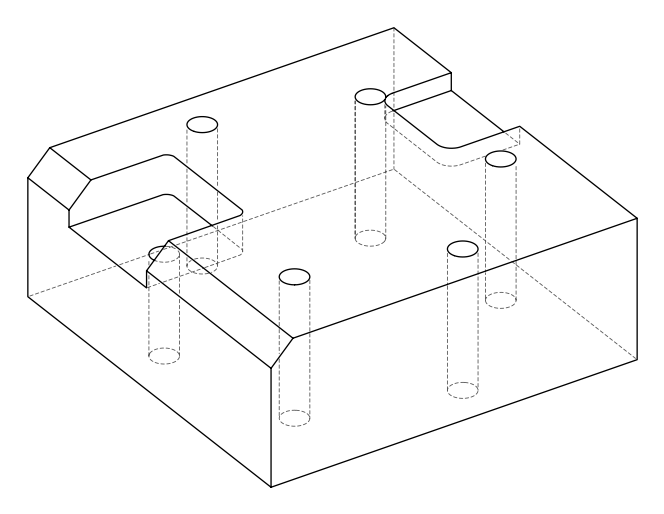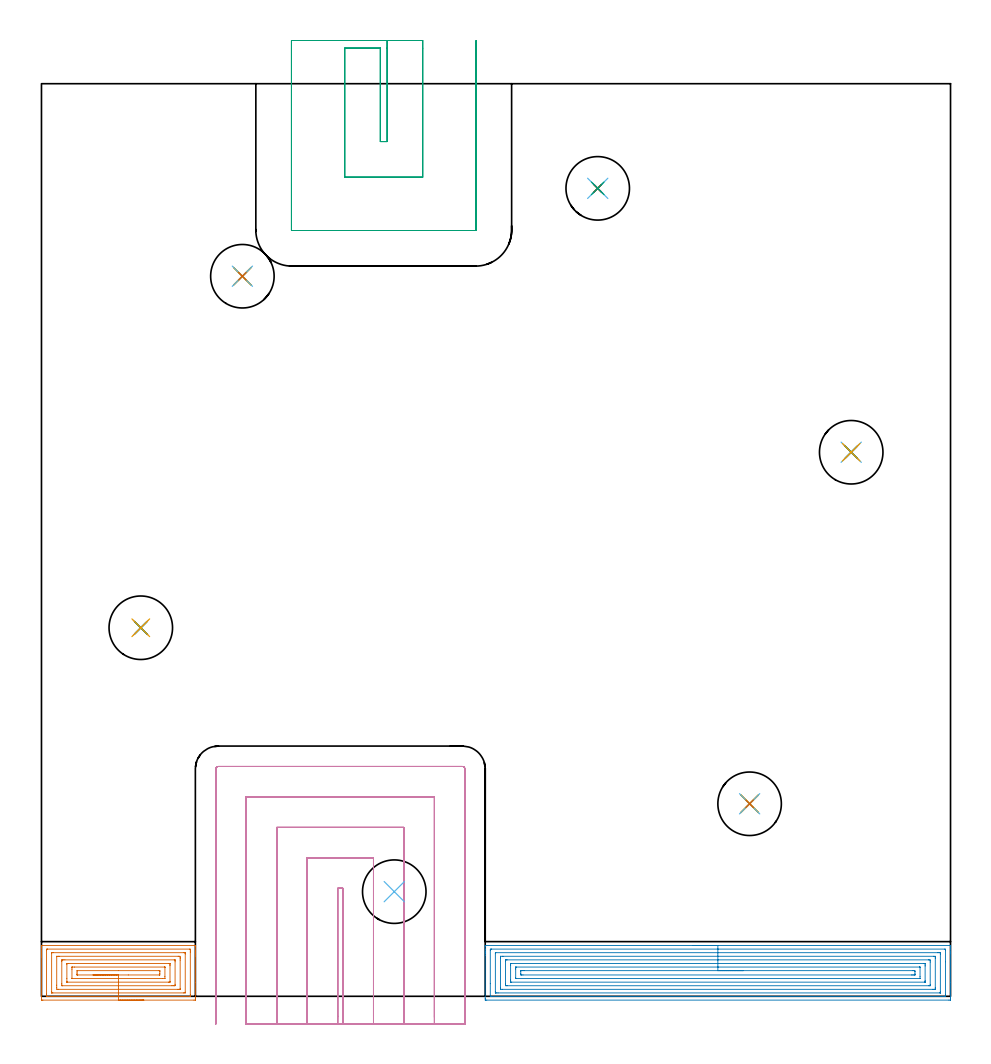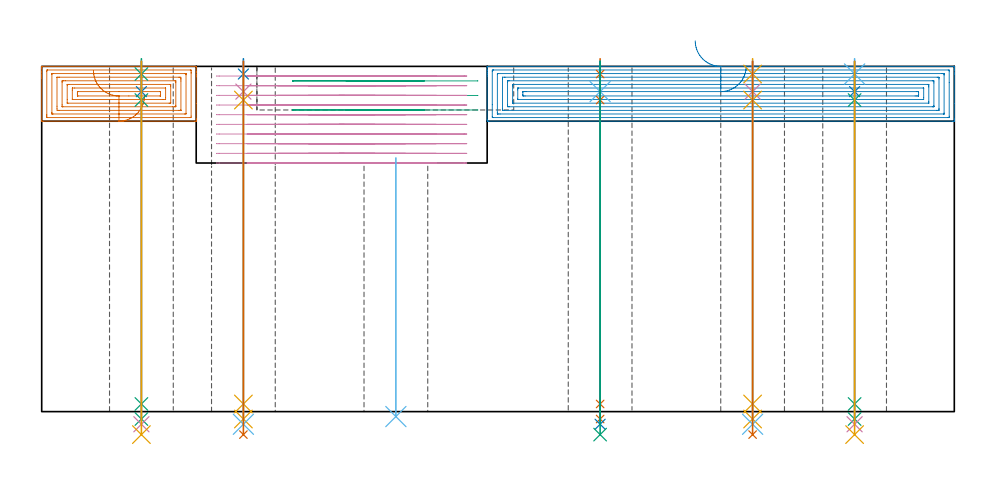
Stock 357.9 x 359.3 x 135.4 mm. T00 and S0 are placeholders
(PLAN: 30 operations, 24 tool changes, 58.6 min)
(1 AREA_MILL | FG_CHAMFER_SURFACE | UGT0205_001 | 4.21 min | 15861 mm3)
(2 AREA_MILL_1 | FG_CHAMFER_SURFACE_1 | UGT0205_001 | 12.06 min | 44196 mm3)
(3 MILL_OPEN_POCKET | POCKET_OPEN | UGT0201_006 | Follow Part, ap 7, ae 75% | 3.41 min | 122170 mm3)
(4 MILL_SLOT | SLOT_PARTIAL_RECTANGULAR | NXT0201_012 | Follow Part, ap 4, ae 75% | 29.16 min | 420979 mm3)
(5 SPOT_DRILL | STEP1HOLE | NXT0321_9005460120000 | 0.05 min | 181 mm3)
(6 SPOT_DRILL_1 | STEP1HOLE_1 | NXT0321_9005460120000 | 0.05 min | 189 mm3)
(7 SPOT_DRILL_2 | STEP1HOLE_2 | NXT0321_9005460120000 | 0.05 min | 189 mm3)
(8 SPOT_DRILL_3 | STEP1HOLE_3 | NXT0321_9005460120000 | 0.05 min | 188 mm3)
(9 SPOT_DRILL_4 | STEP1HOLE_4 | NXT0321_9005460120000 | 0.05 min | 154 mm3)
(10 DRILL_BLIND_HOLE_INTO_CENTER | STEP1HOLE | NXT0301_037 | 0.05 min | 243 mm3)
(11 GUN_DRILL_THROUGH_HOLE | STEP1HOLE | UGT0307_002 | 0.61 min | 3563 mm3)
(12 SPADE_DRILL_TO_ENLARGE_THROUGH_HOLE | STEP1HOLE | UGT0306_006 | 0.57 min | 21517 mm3)
(13 DRILL_TO_ENLARGE_THROUGH_HOLE | STEP1HOLE | UGT0301_059 | 0.59 min | 40930 mm3)
(14 DRILL_BLIND_HOLE_INTO_CENTER_1 | STEP1HOLE_1 | NXT0301_037 | 0.05 min | 213 mm3)
(15 GUN_DRILL_THROUGH_HOLE_1 | STEP1HOLE_1 | UGT0307_002 | 0.61 min | 3560 mm3)
(16 SPADE_DRILL_TO_ENLARGE_THROUGH_HOLE_1 | STEP1HOLE_1 | UGT0306_006 | 0.57 min | 21539 mm3)
(17 DRILL_TO_ENLARGE_THROUGH_HOLE_1 | STEP1HOLE_1 | UGT0301_059 | 0.59 min | 40906 mm3)
(18 DRILL_BLIND_HOLE_INTO_CENTER_2 | STEP1HOLE_2 | NXT0301_037 | 0.05 min | 223 mm3)
(19 GUN_DRILL_THROUGH_HOLE_2 | STEP1HOLE_2 | UGT0307_002 | 0.61 min | 3529 mm3)
(20 SPADE_DRILL_TO_ENLARGE_THROUGH_HOLE_2 | STEP1HOLE_2 | UGT0306_006 | 0.57 min | 21544 mm3)
(21 DRILL_TO_ENLARGE_THROUGH_HOLE_2 | STEP1HOLE_2 | UGT0301_059 | 0.59 min | 40913 mm3)
(22 DRILL_BLIND_HOLE_INTO_CENTER_3 | STEP1HOLE_3 | NXT0301_037 | 0.05 min | 246 mm3)
(23 GUN_DRILL_THROUGH_HOLE_3 | STEP1HOLE_3 | UGT0307_002 | 0.61 min | 3545 mm3)
(24 SPADE_DRILL_TO_ENLARGE_THROUGH_HOLE_3 | STEP1HOLE_3 | UGT0306_006 | 0.57 min | 21530 mm3)
(25 DRILL_TO_ENLARGE_THROUGH_HOLE_3 | STEP1HOLE_3 | UGT0301_059 | 0.59 min | 40948 mm3)
(26 DRILL_BLIND_HOLE_INTO_CENTER_4 | STEP1HOLE_4 | NXT0301_037 | 0.05 min | 200 mm3)
(27 GUN_DRILL_THROUGH_HOLE_4 | STEP1HOLE_4 | UGT0307_002 | 0.61 min | 3539 mm3)
(28 SPADE_DRILL_TO_ENLARGE_THROUGH_HOLE_4 | STEP1HOLE_4 | UGT0306_006 | 0.57 min | 21579 mm3)
(29 DRILL_TO_ENLARGE_THROUGH_HOLE_4 | STEP1HOLE_4 | UGT0301_059 | 0.59 min | 40887 mm3)
(30 INDEXABLE_INSERT_DRILL_THROUGH_HOLE_FROM_SOLID | STEP1HOLE_5 | NXT0302_021 | 0.41 min | 47813 mm3)
(TOOL UGT0205_001 | Chamfer Mill 20 x 3 x 45 deg. | D20 FL50 Z2)
(TOOL UGT0201_006 | End Mill 28 mm | D28 FL25 Z2)
(TOOL NXT0201_012 | ENDMILL 16mm [2P460-1600-NA 1630] | D16 FL38 Z6)
(TOOL NXT0321_9005460120000 | NC Spot Drill, 142deg, 12mm, Carbide, Uncoated | D12 PA142 FL30 Z2)
(TOOL NXT0301_037 | Carbide Drill 6.6mm [860.1-0660-033A1-MM 2214] | D6.6 PA140 FL53 Z2)
(TOOL UGT0307_002 | Gun Drill 6 mm | D6 PA130 FL24 Z1)
(TOOL UGT0306_006 | Spade Drill 15.5mm | D15.5 PA132 FL10 Z2)
(TOOL UGT0301_059 | Twist Drill 25 mm | D25 PA118 FL160 Z2)
(TOOL NXT0302_021 | Index. Insert Drill 25mm [880-D2500L25-05] | D25 PA176 FL125 Z2)
(OP 1 AREA_MILL)
G17 G21 G94 G90
T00 M6
G54
G17 G0 G90 X40.3 Y-1.5 S1061 M3
G43 Z145.4 H0
Z123.9
G94 G1 X40.262 Z123.028 F250.
X40.148 Z122.164
X39.959 Z121.312
X39.697 Z120.48
X39.363 Z119.674
X38.96 Z118.9
X38.492 Z118.164
X37.96 Z117.472
X37.371 Z116.829
X36.728 Z116.24
X36.036 Z115.708
X35.3 Z115.24
X34.526 Z114.837
X33.72 Z114.503
X32.888 Z114.241
X32.036 Z114.052
X31.172 Z113.938
X30.3 Z113.9
X0.546
X0.193 Y-1.495 Z113.902
X0.01 Y-1.491 Z113.905
X0. Y-1.302 Z114.094
Y15.363 Z130.757
Y15.908 Z131.302
Y16.593 Z131.991
Y16.796 Z132.193
Y17.481 Z132.878
Y17.684 Z133.081
Y18.09 Z133.489
Y19.053 Z134.452
Y19.46 Z134.858
Y19.754 Z135.152
X0.008 Y19.98 Z135.372
X0.01 Y19.997 Z135.389
X0.102 Y20. Z135.4
X60.498
X60.59 Y19.997 Z135.389
X60.592 Y19.979 Z135.372
X60.6 Y19.753 Z135.151
Y18.09 Z133.489
Y17.684 Z133.081
Y17.481 Z132.878
Y16.796 Z132.193
Y16.593 Z131.991
Y15.908 Z131.302
Y5.426 Z120.822
Y-0.617 Z114.779
X60.598 Y-0.96 Z114.437
X60.593 Y-1.491 Z113.905
X60.589 Y-1.494 Z113.902
X60.054 Y-1.5 Z113.9
X30.3
Y-0.086 Z115.314
X2.322 Y-0.085 Z115.315
X2.01 Y-0.072 Z115.328
X2.002 Y0.248 Z115.648
X2. Y0.816 Z116.216
Y1.138 Z116.538
X2.001 Y18.005 Z133.405
X2.01 Y18.572 Z133.972
X2.309 Y18.585 Z133.985
X2.322
X58.278
X58.59 Y18.572 Z133.972
X58.598 Y18.252 Z133.652
X58.6 Y17.684 Z133.084
Y17.362 Z132.762
X58.599 Y0.495 Z115.895
X58.59 Y-0.072 Z115.328
X58.291 Y-0.085 Z115.315
X58.278 Y-0.086 Z115.314
X30.3
Y1.328 Z116.728
X4.474 Y1.329 Z116.729
X4.098 Y1.33 Z116.73
X4.046 Y1.332 Z116.732
X4.021 Y1.334 Z116.734
X4.01 Y1.409 Z116.809
X4.002 Y1.605 Z117.005
X4. Y1.704 Z117.104
Y1.802 Z117.202
Y16.894 Z132.294
X4.004 Y16.993 Z132.393
X4.014 Y17.165 Z132.565
X4.098 Y17.167 Z132.567
X4.612 Y17.171 Z132.571
X56.126
X56.502 Y17.17 Z132.57
X56.554 Y17.168 Z132.568
X56.579 Y17.165 Z132.565
X56.59 Y17.091 Z132.491
X56.598 Y16.895 Z132.295
X56.6 Y16.796 Z132.196
Y16.698 Z132.098
Y1.606 Z117.006
X56.596 Y1.507 Z116.907
X56.586 Y1.335 Z116.735
X56.502 Y1.333 Z116.733
X55.988 Y1.329 Z116.729
X30.3 Y1.328 Z116.728
Y2.743 Z118.143
X6.763
X6.611 Y2.744 Z118.144
X6.027 Y2.75 Z118.15
X6.002 Y3.352 Z118.752
X6. Y4.367 Z119.767
X6.001 Y15.593 Z130.993
X6.003 Y15.688 Z131.088
X6.007 Y15.735 Z131.135
X6.012 Y15.751 Z131.151
X6.031 Y15.753 Z131.153
X6.763 Y15.757 Z131.157
X6.914
X53.837
X53.989 Y15.756 Z131.156
X54.573 Y15.75 Z131.15
X54.598 Y15.148 Z130.548
X54.599 Y15.021 Z130.421
X54.6 Y14.258 Z129.658
X54.599 Y2.907 Z118.307
X54.597 Y2.812 Z118.212
X54.593 Y2.765 Z118.165
X54.588 Y2.749 Z118.149
X54.569 Y2.747 Z118.147
X53.837 Y2.743 Z118.143
X53.686
X30.3
Y4.157 Z119.557
X8.329
X8.189 Y4.159 Z119.559
X8.077 Y4.161 Z119.561
X8.011 Y4.164 Z119.564
X8.01 Y4.188 Z119.588
X8.005 Y4.367 Z119.767
X8. Y4.906 Z120.306
Y13.784 Z129.184
X8.003 Y14.133 Z129.533
X8.007 Y14.267 Z129.667
X8.01 Y14.329 Z129.729
X8.12 Y14.336 Z129.736
X8.332 Y14.34 Z129.74
X8.539 Y14.342 Z129.742
X9.217 Y14.343 Z129.743
X52.271
X52.411 Y14.341 Z129.741
X52.523 Y14.339 Z129.739
X52.588 Y14.336 Z129.736
X52.59 Y14.312 Z129.712
X52.595 Y14.133 Z129.533
X52.6 Y13.594 Z128.994
Y4.716 Z120.116
X52.597 Y4.367 Z119.767
X52.593 Y4.233 Z119.633
X52.59 Y4.171 Z119.571
X52.481 Y4.164 Z119.564
X52.268 Y4.159 Z119.559
X52.061 Y4.158 Z119.558
X51.383 Y4.157 Z119.557
X30.3
Y5.571 Z120.971
X10.316
X10.125 Y5.572 Z120.972
X10.056 Y5.574 Z120.974
X10.02 Y5.578 Z120.978
X10.01 Y5.584 Z120.984
X10.007 Y5.617 Z121.017
X10.002 Y5.827 Z121.227
X10. Y7.031 Z122.431
Y12.673 Z128.073
X10.002 Y12.778 Z128.178
X10.005 Y12.862 Z128.262
X10.01 Y12.914 Z128.314
X10.032 Y12.922 Z128.322
X10.316 Y12.926 Z128.326
X10.633 Y12.928 Z128.328
X50.284 Y12.929 Z128.329
X50.475 Y12.928 Z128.328
X50.544 Y12.926 Z128.326
X50.58 Y12.922 Z128.322
X50.59 Y12.916 Z128.316
X50.593 Y12.883 Z128.283
X50.598 Y12.673 Z128.073
X50.6 Y12.357 Z127.757
Y12.042 Z127.442
Y5.827 Z121.227
X50.598 Y5.722 Z121.122
X50.595 Y5.638 Z121.038
X50.59 Y5.586 Z120.986
X50.568 Y5.578 Z120.978
X50.284 Y5.574 Z120.974
X49.967 Y5.572 Z120.972
X30.3 Y5.571 Z120.971
Y6.985 Z122.385
X12.137 Y6.986 Z122.386
X12.092
X12.048 Y6.989 Z122.389
X12.022 Y6.992 Z122.392
X12.01 Y7.003 Z122.403
X12.007 Y7.031 Z122.431
X12.002 Y7.121 Z122.521
X12. Y10.673 Z126.073
X12.01 Y11.469 Z126.869
X12.012 Y11.508 Z126.908
X12.05 Y11.511 Z126.911
X12.092 Y11.513 Z126.913
X12.935 Y11.515 Z126.915
X48.508 Y11.514 Z126.914
X48.553 Y11.513 Z126.913
X48.581 Y11.509 Z126.909
X48.591 Y11.506 Z126.906
X48.594 Y11.499 Z126.899
X48.598 Y11.469 Z126.869
X48.6 Y11.378 Z126.778
Y7.827 Z123.227
X48.59 Y7.031 Z122.431
X48.589 Y6.992 Z122.392
X48.55 Y6.988 Z122.388
X48.508 Y6.987 Z122.387
X47.665 Y6.985 Z122.385
X30.3
Y8.4 Z123.8
X14.275
X14.078 Y8.402 Z123.802
X14.045 Y8.403 Z123.803
X14.017 Y8.406 Z123.806
X14.01 Y8.448 Z123.848
X14.002 Y8.673 Z124.073
X14.001 Y8.806 Z124.206
X14. Y9.562 Z124.962
X14.01 Y10.09 Z125.49
X14.036 Y10.093 Z125.493
X14.106 Y10.097 Z125.497
X14.214 Y10.099 Z125.499
X30.3 Y10.1 Z125.5
X46.325
X46.522 Y10.098 Z125.498
X46.555 Y10.097 Z125.497
X46.583 Y10.094 Z125.494
X46.59 Y10.052 Z125.452
X46.598 Y9.827 Z125.227
X46.599 Y9.694 Z125.094
X46.6 Y8.938 Z124.338
X46.59 Y8.41 Z123.81
X46.565 Y8.406 Z123.806
X46.494 Y8.403 Z123.803
X46.386 Y8.4 Z123.8
X34.186
X30.3
X29.428 Z123.838
X28.564 Z123.951
X27.712 Z124.14
X26.88 Z124.403
X26.074 Z124.736
X25.3 Z125.139
X24.564 Z125.608
X23.872 Z126.139
X23.229 Z126.728
X22.64 Z127.372
X22.108 Z128.064
X21.64 Z128.8
X21.237 Z129.573
X20.903 Z130.379
X20.641 Z131.211
X20.452 Z132.063
X20.338 Z132.928
X20.3 Z133.8
G0 Z145.4
M5
M2
(OP 2 AREA_MILL_1)
G17 G21 G94 G90
T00 M6
G54
G17 G0 G90 X256.3 Y20. S1061 M3
G43 Z145.4 H0
G94 G1 X256.338 Z144.528 F250.
X256.452 Z143.663
X256.641 Z142.812
X256.903 Z141.98
X257.237 Z141.174
X257.64 Z140.4
X258.109 Z139.664
X258.64 Z138.972
X259.229 Z138.329
X259.872 Z137.739
X260.564 Z137.208
X261.3 Z136.74
X262.074 Z136.337
X262.88 Z136.003
X263.712 Z135.741
X264.564 Z135.552
X265.428 Z135.438
X266.3 Z135.4
X357.745
X357.89 Y19.997 Z135.388
X357.893 Y19.968 Z135.359
X357.9 Y19.624 Z135.023
Y19.189 Z134.588
Y18.572 Z133.967
Y17.375 Z132.772
Y16.796 Z132.19
Y5.4 Z120.797
Y-0.67 Z114.727
X357.898 Y-0.96 Z114.437
X357.892 Y-1.492 Z113.906
X357.836 Y-1.494 Z113.903
X357.299 Y-1.5 Z113.9
X175.301
X174.764 Y-1.494 Z113.903
X174.708 Y-1.492 Z113.906
X174.7 Y-0.96 Z114.437
Y16.198 Z131.593
Y16.796 Z132.19
Y17.375 Z132.772
Y17.684 Z133.08
Y18.263 Z133.659
Y18.572 Z133.967
Y19.625 Z135.024
X174.708 Y19.968 Z135.359
X174.71 Y20.005 Z135.395
X174.852 Y20. Z135.4
X266.3
Y18.586 Z133.986
X355.515 Y18.585 Z133.985
X355.89 Y18.572 Z133.972
X355.899 Y18.19 Z133.59
X355.9 Y13.623 Z129.023
X355.899 Y0.433 Z115.833
X355.89 Y-0.072 Z115.328
X355.528 Y-0.085 Z115.315
X355.515 Y-0.086 Z115.314
X177.085 Y-0.085 Z115.315
X176.71 Y-0.072 Z115.328
X176.701 Y0.31 Z115.71
X176.7 Y4.973 Z120.373
X176.701 Y18.067 Z133.467
X176.71 Y18.572 Z133.972
X177.072 Y18.585 Z133.985
X177.085 Y18.586 Z133.986
X266.3
Y17.171 Z132.571
X352.838
X353.354
X353.73 Y17.167 Z132.567
X353.855 Y17.164 Z132.564
X353.89 Y17.161 Z132.561
X353.894 Y17.078 Z132.478
X353.898 Y16.965 Z132.365
X353.899 Y16.796 Z132.196
X353.9 Y16.627 Z132.027
X353.899 Y1.704 Z117.104
X353.898 Y1.537 Z116.937
X353.89 Y1.367 Z116.767
X353.886 Y1.334 Z116.734
X353.871 Y1.333 Z116.733
X353.824 Y1.33 Z116.73
X353.73 Y1.329 Z116.729
X179.762
X179.246
X178.87 Y1.333 Z116.733
X178.745 Y1.335 Z116.735
X178.71 Y1.338 Z116.738
X178.706 Y1.422 Z116.822
X178.702 Y1.535 Z116.935
X178.701 Y1.704 Z117.104
X178.7 Y1.873 Z117.273
X178.701 Y16.796 Z132.196
X178.702 Y16.963 Z132.363
X178.71 Y17.133 Z132.533
X178.714 Y17.166 Z132.566
X178.73 Y17.167 Z132.567
X178.776 Y17.169 Z132.569
X178.87 Y17.171 Z132.571
X266.3
Y15.757 Z131.157
X351.207 Y15.756 Z131.156
X351.826 Y15.75 Z131.15
X351.89 Y15.746 Z131.146
X351.894 Y15.654 Z131.054
X351.898 Y15.458 Z130.858
X351.9 Y15.067 Z130.467
Y3.479 Z118.879
X351.898 Y3.058 Z118.458
X351.894 Y2.848 Z118.248
X351.89 Y2.75 Z118.15
X351.79 Y2.747 Z118.147
X351.054 Y2.743 Z118.143
X350.902
X181.393
X180.774 Y2.75 Z118.15
X180.71 Y2.754 Z118.154
X180.706 Y2.846 Z118.246
X180.702 Y3.042 Z118.442
X180.7 Y3.434 Z118.834
Y15.021 Z130.421
X180.703 Y15.442 Z130.842
X180.706 Y15.652 Z131.052
X180.71 Y15.75 Z131.15
X180.81 Y15.753 Z131.153
X181.546 Y15.757 Z131.157
X181.698
X266.3
Y14.343 Z129.743
X349.27 Y14.342 Z129.742
X349.481 Y14.34 Z129.74
X349.89 Y14.335 Z129.735
X349.893 Y14.133 Z129.533
X349.899 Y13.506 Z128.906
X349.9 Y4.628 Z120.028
X349.898 Y4.367 Z119.767
X349.894 Y4.211 Z119.611
X349.89 Y4.174 Z119.574
X349.879 Y4.164 Z119.564
X349.833 Y4.161 Z119.561
X349.692 Y4.158 Z119.558
X349.481 Y4.157 Z119.557
X349.27
X183.331 Y4.158 Z119.558
X183.119 Y4.159 Z119.559
X182.71 Y4.165 Z119.565
X182.707 Y4.367 Z119.767
X182.701 Y4.994 Z120.394
X182.7 Y13.872 Z129.272
X182.702 Y14.133 Z129.533
X182.706 Y14.289 Z129.689
X182.71 Y14.326 Z129.726
X182.721 Y14.336 Z129.736
X182.768 Y14.339 Z129.739
X182.908 Y14.342 Z129.742
X183.119 Y14.343 Z129.743
X183.331
X266.3
Y12.929 Z128.329
X347.485 Y12.928 Z128.328
X347.805 Y12.927 Z128.327
X347.861 Y12.925 Z128.325
X347.885 Y12.922 Z128.322
X347.89 Y12.912 Z128.312
X347.897 Y12.836 Z128.236
X347.899 Y12.357 Z127.757
X347.9 Y11.945 Z127.345
Y6.143 Z121.543
X347.898 Y5.732 Z121.132
X347.891 Y5.593 Z120.993
X347.889 Y5.577 Z120.977
X347.879 Y5.575 Z120.975
X347.844 Y5.573 Z120.973
X347.773 Y5.572 Z120.972
X185.115 Y5.571 Z120.971
X184.795 Y5.573 Z120.973
X184.739 Y5.575 Z120.975
X184.715 Y5.578 Z120.978
X184.71 Y5.587 Z120.987
X184.703 Y5.664 Z121.064
X184.701 Y6.143 Z121.543
X184.7 Y6.555 Z121.955
Y12.357 Z127.757
X184.702 Y12.768 Z128.168
X184.709 Y12.907 Z128.307
X184.711 Y12.923 Z128.323
X184.721 Y12.925 Z128.325
X184.756 Y12.927 Z128.327
X184.828 Y12.928 Z128.328
X266.3 Y12.929 Z128.329
Y11.515 Z126.915
X345.701 Y11.514 Z126.914
X345.746
X345.837 Y11.51 Z126.91
X345.889 Y11.508 Z126.908
X345.893 Y11.497 Z126.897
X345.896 Y11.469 Z126.869
X345.899 Y11.272 Z126.672
Y7.721 Z123.121
X345.89 Y7.031 Z122.431
X345.875 Y6.992 Z122.392
X345.792 Y6.988 Z122.388
X345.746 Y6.986 Z122.386
X186.899 Y6.985 Z122.385
X186.854 Y6.986 Z122.386
X186.763 Y6.989 Z122.389
X186.71 Y6.992 Z122.392
X186.707 Y7.003 Z122.403
X186.704 Y7.031 Z122.431
X186.701 Y7.228 Z122.628
Y10.779 Z126.179
X186.71 Y11.469 Z126.869
X186.725 Y11.508 Z126.908
X186.809 Y11.512 Z126.912
X186.854 Y11.514 Z126.914
X266.3 Y11.515 Z126.915
Y10.1 Z125.5
X343.025
X343.509 Y10.099 Z125.499
X343.765 Y10.096 Z125.496
X343.873 Y10.094 Z125.494
X343.899 Y9.711 Z125.111
X343.9 Y9.694 Z125.094
Y8.823 Z124.223
X343.899 Y8.588 Z123.988
X343.897 Y8.48 Z123.88
X343.892 Y8.426 Z123.826
X343.887 Y8.407 Z123.807
X343.841 Y8.405 Z123.805
X343.432 Y8.401 Z123.801
X343.025 Y8.4 Z123.8
X342.541 Y8.399 Z123.799
X189.576 Y8.4 Z123.8
X189.091 Y8.401 Z123.801
X188.835 Y8.404 Z123.804
X188.727 Y8.406 Z123.806
X188.701 Y8.789 Z124.189
X188.7 Y8.806 Z124.206
X188.701 Y9.912 Z125.312
X188.704 Y10.021 Z125.421
X188.709 Y10.074 Z125.474
X188.713 Y10.093 Z125.493
X188.759 Y10.095 Z125.495
X189.168 Y10.099 Z125.499
X189.576 Y10.1 Z125.5
X190.059
X266.3
X267.172 Z125.538
X268.037 Z125.652
X268.888 Z125.841
X269.72 Z126.104
X270.526 Z126.437
X271.3 Z126.84
X272.036 Z127.309
X272.728 Z127.84
X273.371 Z128.429
X273.96 Z129.073
X274.492 Z129.765
X274.96 Z130.5
X275.363 Z131.274
X275.697 Z132.08
X275.959 Z132.912
X276.148 Z133.764
X276.262 Z134.629
X276.3 Z135.5
G0 Z145.4
M5
M2
(OP 3 MILL_OPEN_POCKET)
G17 G21 G94 G90
T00 M6
G54
G17 G0 G90 X136.1 Y376.3 S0 M3
G43 Z145.4 H0
Z129.7
G94 G1 Y373.3 F250.
Y336.5 F500.
X133.4
Y373.3
X119.4
Y322.5
X150.1
Y373.3
Y376.3 F250.
X98.4
Y373.3
Y301.7 F500.
X98.397 Y301.645
X98.419 Y301.594
X98.46 Y301.558
X98.496 Y301.518
X98.546 Y301.497
X98.6 Y301.5
X170.9
G3 X171.1 Y301.7 R0.2
G1 Y373.3
Y376.3 F250.
G0 X136.1 Z124.
G1 Y373.3
Y336.5 F500.
X133.4
Y373.3
X119.4
Y322.5
X150.1
Y373.3
Y376.3 F250.
X98.4
Y373.3
Y301.7 F500.
X98.397 Y301.645
X98.419 Y301.594
X98.46 Y301.558
X98.496 Y301.518
X98.546 Y301.497
X98.6 Y301.5
X170.9
G3 X171.1 Y301.7 R0.2
G1 Y373.3
Y376.3 F250.
G0 X136.1 Z118.3
G1 Y373.3
Y336.5 F500.
X133.4
Y373.3
X119.4
Y322.5
X150.1
Y373.3
Y376.3 F250.
X98.4
Y373.3
Y301.7 F500.
X98.397 Y301.645
X98.419 Y301.594
X98.46 Y301.558
X98.496 Y301.518
X98.546 Y301.497
X98.6 Y301.5
X170.9
G3 X171.1 Y301.7 R0.2
G1 Y373.3
Y376.3 F250.
G0 Z145.4
M5
M2
(OP 4 MILL_SLOT)
G17 G21 G94 G90
T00 M6
G54
G17 G0 G90 X118.717 Y-11. S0 M3
G43 Z145.4 H1
Z131.61
G94 G1 X118.701 Y-8. F250.
X118.7 Y-7.746 F500.
Y42.5
X116.6
Y-7.746
X116.599 Y-8.
X116.583 Y-11. F250.
X130.722
X130.701 Y-8.
X130.7 Y-7.746 F500.
Y54.5
X104.6
Y-7.746
X104.599 Y-8.
X104.578 Y-11. F250.
X142.733
X142.701 Y-8.
G2 X142.7 Y-7.746 R24. F500.
G1 Y66.5
X92.6
Y-7.746
G2 X92.599 Y-8. R24.
G1 X92.567 Y-11. F250.
X154.766 Y-10.999
X154.703 Y-8.
G2 X154.7 Y-7.746 R12. F500.
G1 Y78.5
X80.6
Y-7.746
G2 X80.597 Y-8. R12.
G1 X80.534 Y-10.999 F250.
X166.7 Y-10.746
Y-7.746
Y89.5 F500.
G3 X165.7 Y90.5 R1.
G1 X69.6
G3 X68.6 Y89.5 R1.
G1 Y-7.746
Y-10.746 F250.
G0 X118.717 Y-11. Z127.82
G1 X118.701 Y-8.
X118.7 Y-7.746 F500.
Y42.5
X116.6
Y-7.746
X116.599 Y-8.
X116.583 Y-11. F250.
X130.722
X130.701 Y-8.
X130.7 Y-7.746 F500.
Y54.5
X104.6
Y-7.746
X104.599 Y-8.
X104.578 Y-11. F250.
X142.733
X142.701 Y-8.
G2 X142.7 Y-7.746 R24. F500.
G1 Y66.5
X92.6
Y-7.746
G2 X92.599 Y-8. R24.
G1 X92.567 Y-11. F250.
X154.766 Y-10.999
X154.703 Y-8.
G2 X154.7 Y-7.746 R12. F500.
G1 Y78.5
X80.6
Y-7.746
G2 X80.597 Y-8. R12.
G1 X80.534 Y-10.999 F250.
X166.7 Y-10.746
Y-7.746
Y89.5 F500.
G3 X165.7 Y90.5 R1.
G1 X69.6
G3 X68.6 Y89.5 R1.
G1 Y-7.746
Y-10.746 F250.
G0 X118.717 Y-11. Z124.03
G1 X118.701 Y-8.
X118.7 Y-7.746 F500.
Y42.5
X116.6
Y-7.746
X116.599 Y-8.
X116.583 Y-11. F250.
X130.722
X130.701 Y-8.
X130.7 Y-7.746 F500.
Y54.5
X104.6
Y-7.746
X104.599 Y-8.
X104.578 Y-11. F250.
X142.733
X142.701 Y-8.
G2 X142.7 Y-7.746 R24. F500.
G1 Y66.5
X92.6
Y-7.746
G2 X92.599 Y-8. R24.
G1 X92.567 Y-11. F250.
X154.766 Y-10.999
X154.703 Y-8.
G2 X154.7 Y-7.746 R12. F500.
G1 Y78.5
X80.6
Y-7.746
G2 X80.597 Y-8. R12.
G1 X80.534 Y-10.999 F250.
X166.7 Y-10.746
Y-7.746
Y89.5 F500.
G3 X165.7 Y90.5 R1.
G1 X69.6
G3 X68.6 Y89.5 R1.
G1 Y-7.746
Y-10.746 F250.
G0 X118.7 Y-11. Z120.24
G1 Y-8.
Y42.5 F500.
X116.6
Y-8.
Y-11. F250.
X130.7
Y-8.
Y54.5 F500.
X104.6
Y-8.
Y-11. F250.
X142.7
Y-8.
Y66.5 F500.
X92.6
Y-8.
Y-11. F250.
X154.7
Y-8.
Y78.5 F500.
X80.6
Y-8.
Y-11. F250.
X166.7
Y-8.
Y89.5 F500.
G3 X165.7 Y90.5 R1.
G1 X69.6
G3 X68.6 Y89.5 R1.
G1 Y-8.
Y-11. F250.
G0 X118.7 Z116.45
G1 Y-8.
Y42.5 F500.
X116.6
Y-8.
Y-11. F250.
X130.7
Y-8.
Y54.5 F500.
X104.6
Y-8.
Y-11. F250.
X142.7
Y-8.
Y66.5 F500.
X92.6
Y-8.
Y-11. F250.
X154.7
Y-8.
Y78.5 F500.
X80.6
Y-8.
Y-11. F250.
X166.7
Y-8.
Y89.5 F500.
G3 X165.7 Y90.5 R1.
G1 X69.6
G3 X68.6 Y89.5 R1.
G1 Y-8.
Y-11. F250.
G0 X118.7 Z112.66
G1 Y-8.
Y42.5 F500.
X116.6
Y-8.
Y-11. F250.
X130.7
Y-8.
Y54.5 F500.
X104.6
Y-8.
Y-11. F250.
X142.7
Y-8.
Y66.5 F500.
X92.6
Y-8.
Y-11. F250.
X154.7
Y-8.
Y78.5 F500.
X80.6
Y-8.
Y-11. F250.
X166.7
Y-8.
Y89.5 F500.
G3 X165.7 Y90.5 R1.
G1 X69.6
G3 X68.6 Y89.5 R1.
G1 Y-8.
Y-11. F250.
G0 X118.7 Z108.87
G1 Y-8.
Y42.5 F500.
X116.6
Y-8.
Y-11. F250.
X130.7
Y-8.
Y54.5 F500.
X104.6
Y-8.
Y-11. F250.
X142.7
Y-8.
Y66.5 F500.
X92.6
Y-8.
Y-11. F250.
X154.7
Y-8.
Y78.5 F500.
X80.6
Y-8.
Y-11. F250.
X166.7
Y-8.
Y89.5 F500.
G3 X165.7 Y90.5 R1.
G1 X69.6
G3 X68.6 Y89.5 R1.
G1 Y-8.
Y-11. F250.
G0 X118.7 Z105.08
G1 Y-8.
Y42.5 F500.
X116.6
Y-8.
Y-11. F250.
X130.7
Y-8.
Y54.5 F500.
X104.6
Y-8.
Y-11. F250.
X142.7
Y-8.
Y66.5 F500.
X92.6
Y-8.
Y-11. F250.
X154.7
Y-8.
Y78.5 F500.
X80.6
Y-8.
Y-11. F250.
X166.7
Y-8.
Y89.5 F500.
G3 X165.7 Y90.5 R1.
G1 X69.6
G3 X68.6 Y89.5 R1.
G1 Y-8.
Y-11. F250.
G0 X118.7 Z101.29
G1 Y-8.
Y42.5 F500.
X116.6
Y-8.
Y-11. F250.
X130.7
Y-8.
Y54.5 F500.
X104.6
Y-8.
Y-11. F250.
X142.7
Y-8.
Y66.5 F500.
X92.6
Y-8.
Y-11. F250.
X154.7
Y-8.
Y78.5 F500.
X80.6
Y-8.
Y-11. F250.
X166.7
Y-8.
Y89.5 F500.
G3 X165.7 Y90.5 R1.
G1 X69.6
G3 X68.6 Y89.5 R1.
G1 Y-8.
Y-11. F250.
G0 X118.7 Z97.5
G1 Y-8.
Y42.5 F500.
X116.6
Y-8.
Y-11. F250.
X130.7
Y-8.
Y54.5 F500.
X104.6
Y-8.
Y-11. F250.
X142.7
Y-8.
Y66.5 F500.
X92.6
Y-8.
Y-11. F250.
X154.7
Y-8.
Y78.5 F500.
X80.6
Y-8.
Y-11. F250.
X166.7
Y-8.
Y89.5 F500.
G3 X165.7 Y90.5 R1.
G1 X69.6
G3 X68.6 Y89.5 R1.
G1 Y-8.
Y-11. F250.
G0 Z145.4
M5
M2
(OP 5 SPOT_DRILL)
G17 G21 G94 G90
T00 M6
G54
G17 G0 G90 X278.8 Y75.8 S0 M3
G43 Z145.4 H0
G94 G81 G98 Z132.4 F250. R138.4
G80
M5
M2
(OP 6 SPOT_DRILL_1)
G17 G21 G94 G90
T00 M6
G54
G17 G0 G90 X318.8 Y214.2 S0 M3
G43 Z145.4 H0
G94 G81 G98 Z132.4 F250. R138.4
G80
M5
M2
(OP 7 SPOT_DRILL_2)
G17 G21 G94 G90
T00 M6
G54
G17 G0 G90 X219. Y318.1 S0 M3
G43 Z145.4 H0
G94 G81 G98 Z132.4 F250. R138.4
G80
M5
M2
(OP 8 SPOT_DRILL_3)
G17 G21 G94 G90
T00 M6
G54
G17 G0 G90 X79.1 Y283.5 S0 M3
G43 Z145.4 H0
G94 G81 G98 Z132.4 F250. R138.4
G80
M5
M2
(OP 9 SPOT_DRILL_4)
G17 G21 G94 G90
T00 M6
G54
G17 G0 G90 X39.1 Y145.1 S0 M3
G43 Z145.4 H0
G94 G81 G98 Z132.4 F250. R138.4
G80
M5
M2
(OP 10 DRILL_BLIND_HOLE_INTO_CENTER)
G17 G21 G94 G90
T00 M6
G54
G17 G0 G90 X278.8 Y75.8 S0 M3
G43 Z145.4 H1
G94 G81 G98 Z125.5 F250. R137.4
G80
M5
M2
(OP 11 GUN_DRILL_THROUGH_HOLE)
G17 G21 G94 G90
T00 M6
G54
G17 G0 G90 X278.8 Y75.8 M8
G43 Z145.4 H0
Z132.592
S716 M3
G94 G1 Z122.193 F125. M26
G4 X.084
Z3. F250.
G4 X.084
Z-2.899 F125.
G4 X.084
M5
M9
G0 Z132.592
Z145.4
M2
(OP 12 SPADE_DRILL_TO_ENLARGE_THROUGH_HOLE)
G17 G21 G94 G90
T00 M6
G54
G17 G0 G90 X278.8 Y75.8 S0 M3
G43 Z145.4 H0
G94 G73 G98 Z-4.951 F250. Q14.035 R137.4
G80
M5
M2
(OP 13 DRILL_TO_ENLARGE_THROUGH_HOLE)
G17 G21 G94 G90
T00 M6
G54
G17 G0 G90 X278.8 Y75.8 S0 M3
G43 Z145.4 H0
G94 G73 G98 Z-9.011 F250. Q24.068 R137.4
G80
M5
M2
(OP 14 DRILL_BLIND_HOLE_INTO_CENTER_1)
G17 G21 G94 G90
T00 M6
G54
G17 G0 G90 X318.8 Y214.2 S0 M3
G43 Z145.4 H1
G94 G81 G98 Z125.5 F250. R137.4
G80
M5
M2
(OP 15 GUN_DRILL_THROUGH_HOLE_1)
G17 G21 G94 G90
T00 M6
G54
G17 G0 G90 X318.8 Y214.2 M8
G43 Z145.4 H0
Z132.592
S716 M3
G94 G1 Z122.193 F125. M26
G4 X.084
Z3. F250.
G4 X.084
Z-2.899 F125.
G4 X.084
M5
M9
G0 Z132.592
Z145.4
M2
(OP 16 SPADE_DRILL_TO_ENLARGE_THROUGH_HOLE_1)
G17 G21 G94 G90
T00 M6
G54
G17 G0 G90 X318.8 Y214.2 S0 M3
G43 Z145.4 H0
G94 G73 G98 Z-4.951 F250. Q14.035 R137.4
G80
M5
M2
(OP 17 DRILL_TO_ENLARGE_THROUGH_HOLE_1)
G17 G21 G94 G90
T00 M6
G54
G17 G0 G90 X318.8 Y214.2 S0 M3
G43 Z145.4 H0
G94 G73 G98 Z-9.011 F250. Q24.068 R137.4
G80
M5
M2
(OP 18 DRILL_BLIND_HOLE_INTO_CENTER_2)
G17 G21 G94 G90
T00 M6
G54
G17 G0 G90 X219. Y318.1 S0 M3
G43 Z145.4 H1
G94 G81 G98 Z125.5 F250. R137.4
G80
M5
M2
(OP 19 GUN_DRILL_THROUGH_HOLE_2)
G17 G21 G94 G90
T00 M6
G54
G17 G0 G90 X219. Y318.1 M8
G43 Z145.4 H0
Z132.592
S716 M3
G94 G1 Z122.193 F125. M26
G4 X.084
Z3. F250.
G4 X.084
Z-2.899 F125.
G4 X.084
M5
M9
G0 Z132.592
Z145.4
M2
(OP 20 SPADE_DRILL_TO_ENLARGE_THROUGH_HOLE_2)
G17 G21 G94 G90
T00 M6
G54
G17 G0 G90 X219. Y318.1 S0 M3
G43 Z145.4 H0
G94 G73 G98 Z-4.951 F250. Q14.035 R137.4
G80
M5
M2
(OP 21 DRILL_TO_ENLARGE_THROUGH_HOLE_2)
G17 G21 G94 G90
T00 M6
G54
G17 G0 G90 X219. Y318.1 S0 M3
G43 Z145.4 H0
G94 G73 G98 Z-9.011 F250. Q24.068 R137.4
G80
M5
M2
(OP 22 DRILL_BLIND_HOLE_INTO_CENTER_3)
G17 G21 G94 G90
T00 M6
G54
G17 G0 G90 X79.1 Y283.5 S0 M3
G43 Z145.4 H1
G94 G81 G98 Z125.5 F250. R137.4
G80
M5
M2
(OP 23 GUN_DRILL_THROUGH_HOLE_3)
G17 G21 G94 G90
T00 M6
G54
G17 G0 G90 X79.1 Y283.5 M8
G43 Z145.4 H0
Z132.592
S716 M3
G94 G1 Z122.193 F125. M26
G4 X.084
Z3. F250.
G4 X.084
Z-2.899 F125.
G4 X.084
M5
M9
G0 Z132.592
Z145.4
M2
(OP 24 SPADE_DRILL_TO_ENLARGE_THROUGH_HOLE_3)
G17 G21 G94 G90
T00 M6
G54
G17 G0 G90 X79.1 Y283.5 S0 M3
G43 Z145.4 H0
G94 G73 G98 Z-4.951 F250. Q14.035 R137.4
G80
M5
M2
(OP 25 DRILL_TO_ENLARGE_THROUGH_HOLE_3)
G17 G21 G94 G90
T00 M6
G54
G17 G0 G90 X79.1 Y283.5 S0 M3
G43 Z145.4 H0
G94 G73 G98 Z-9.011 F250. Q24.068 R137.4
G80
M5
M2
(OP 26 DRILL_BLIND_HOLE_INTO_CENTER_4)
G17 G21 G94 G90
T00 M6
G54
G17 G0 G90 X39.1 Y145.1 S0 M3
G43 Z145.4 H1
G94 G81 G98 Z125.5 F250. R137.4
G80
M5
M2
(OP 27 GUN_DRILL_THROUGH_HOLE_4)
G17 G21 G94 G90
T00 M6
G54
G17 G0 G90 X39.1 Y145.1 M8
G43 Z145.4 H0
Z132.592
S716 M3
G94 G1 Z122.193 F125. M26
G4 X.084
Z3. F250.
G4 X.084
Z-2.899 F125.
G4 X.084
M5
M9
G0 Z132.592
Z145.4
M2
(OP 28 SPADE_DRILL_TO_ENLARGE_THROUGH_HOLE_4)
G17 G21 G94 G90
T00 M6
G54
G17 G0 G90 X39.1 Y145.1 S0 M3
G43 Z145.4 H0
G94 G73 G98 Z-4.951 F250. Q14.035 R137.4
G80
M5
M2
(OP 29 DRILL_TO_ENLARGE_THROUGH_HOLE_4)
G17 G21 G94 G90
T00 M6
G54
G17 G0 G90 X39.1 Y145.1 S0 M3
G43 Z145.4 H0
G94 G73 G98 Z-9.011 F250. Q24.068 R137.4
G80
M5
M2
(OP 30 INDEXABLE_INSERT_DRILL_THROUGH_HOLE_FROM_SOLID)
G17 G21 G94 G90
T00 M6
G54
G17 G0 G90 X138.9 Y41.2 S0 M3
G43 Z145.4 H1
G94 G81 G98 Z-1.937 F250. R99.5
G80
M5
M2
